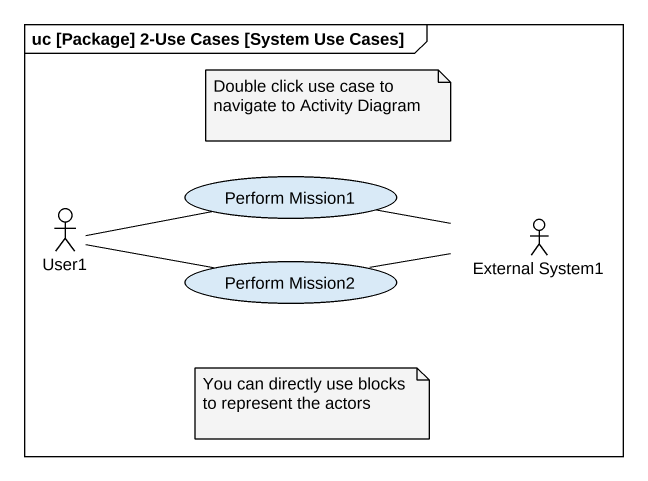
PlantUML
@startuml
mainframe uc [Package] 2-Use Cases [System Use Cases]
actor User1
usecase "Perform Mission1" as Perform_Mission1
actor "External System1" as External_System1
usecase "Perform Mission2" as Perform_Mission2
User1 -right- Perform_Mission1
User1 -right- Perform_Mission2
External_System1 -left- Perform_Mission1
External_System1 -left- Perform_Mission2
note as N1
  Double click use case to navigate to Activity Diagram
end note
note as N2
  You can directly use blocks to represent the actors
end note
@enduml
